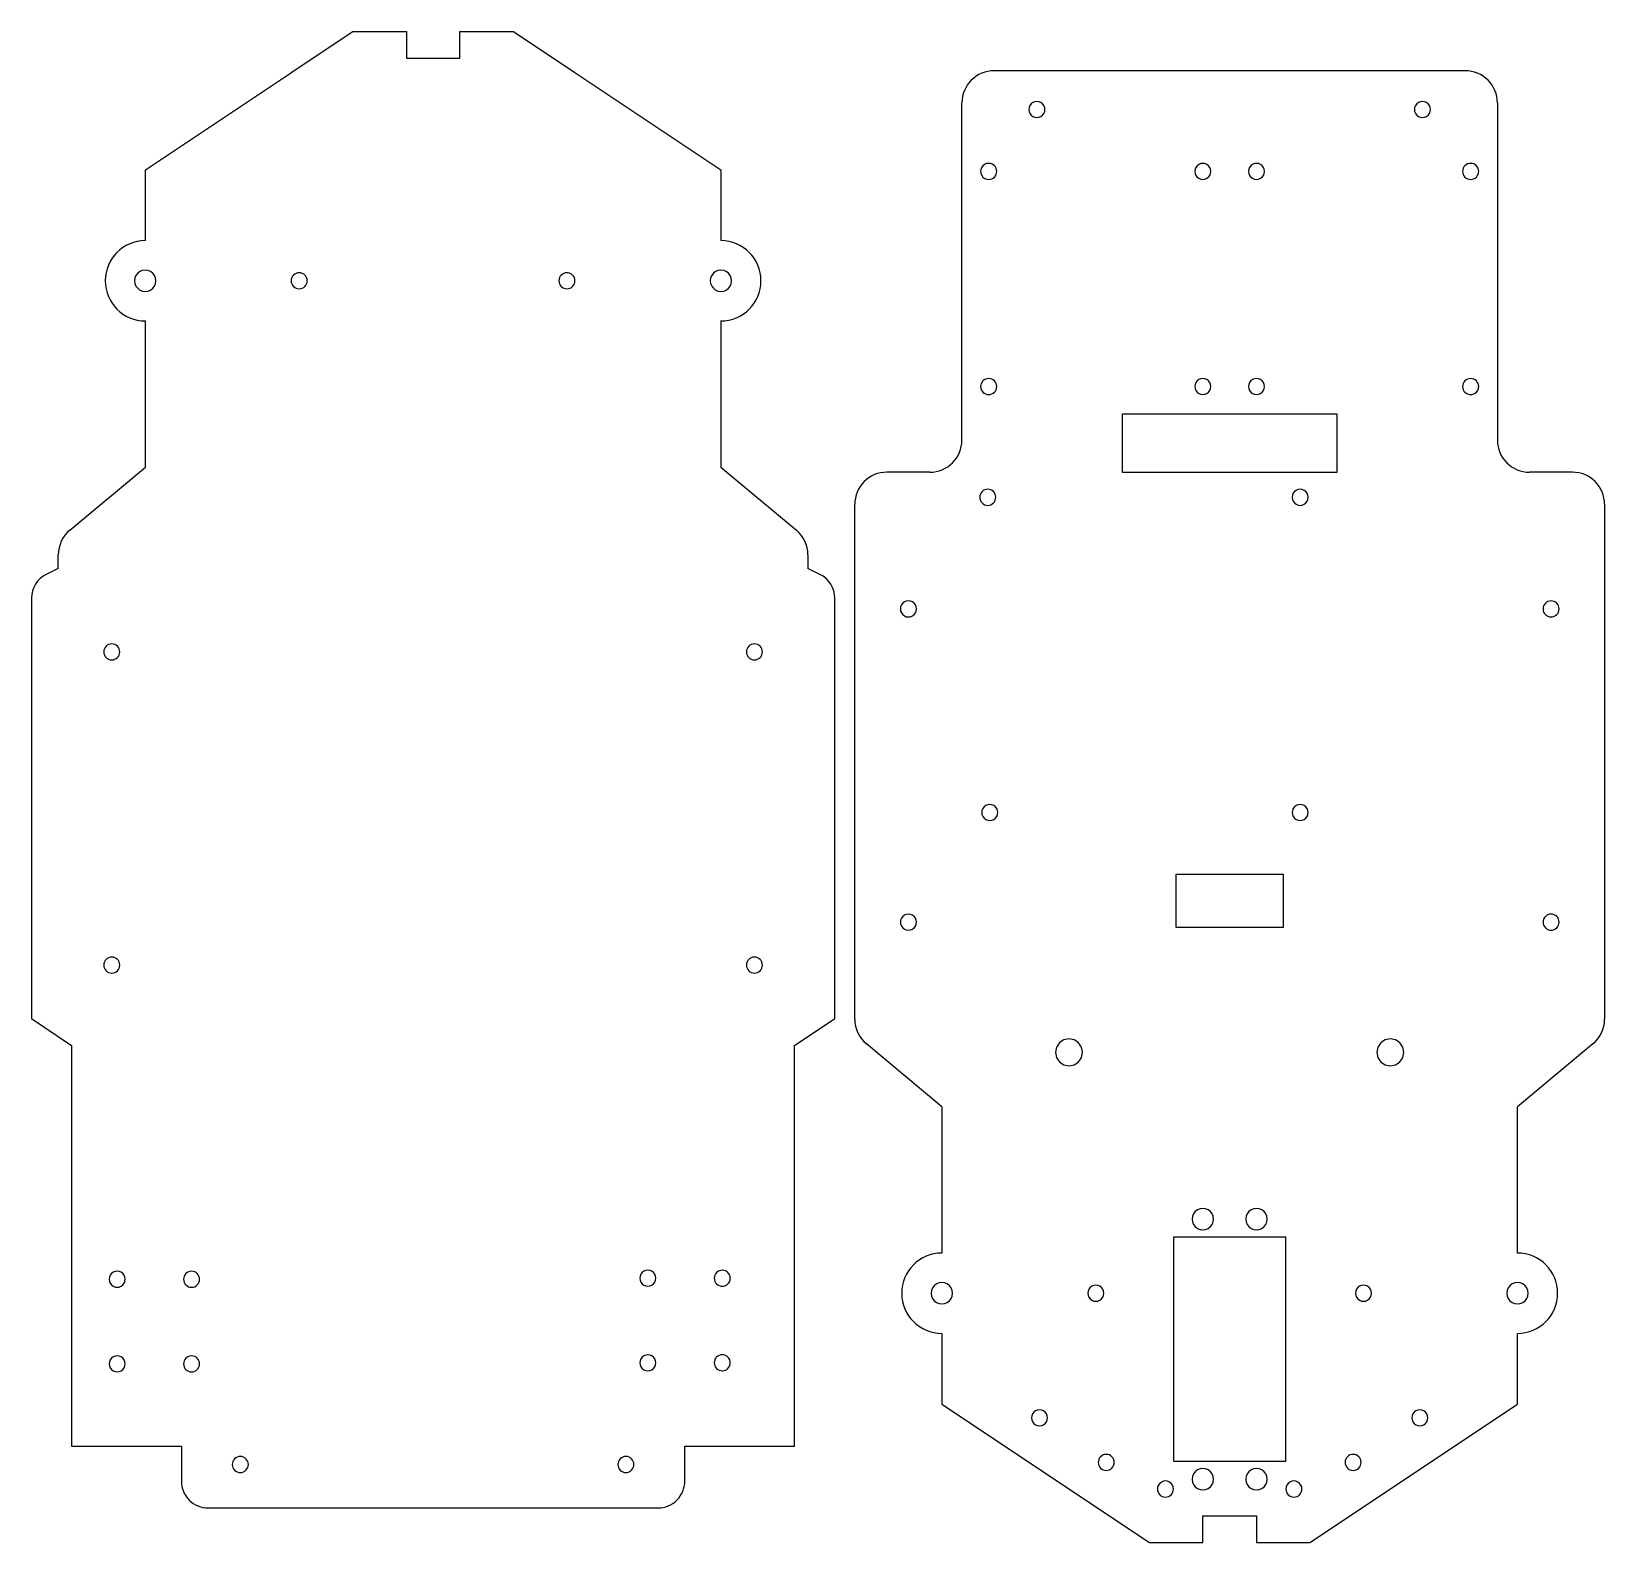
# Model space of a CAD drawing. Header units: millimetres. Extents: x 3 to 297, y 9 to 291.
import ezdxf

# ---------------------------------------------------------------- set-up
doc = ezdxf.new("R2010")
doc.units = ezdxf.units.MM
doc.layers.add('Layer_1', color=7, linetype='CONTINUOUS')

msp = doc.modelspace()

# ---------------------------------------------------------------- linework, layer by layer
at = {"layer": 'Layer_1', "color": 7}
for points in [[(24.141636, 251.746133), (24.141636, 264.99301), (51.398713, 283.176477), (51.377281, 283.150019), (62.88344, 290.820809), (72.883434, 290.820809), (72.883434, 285.820984)], [(72.883434, 285.820984), (82.883428, 285.820984), (82.883428, 290.820809), (92.877151, 290.820809)], [(92.877151, 290.820809), (104.343887, 283.176477)], [(104.343887, 283.176477), (131.600964, 264.99301), (131.600964, 251.746133)], [(270.611888, 283.481999), (182.612112, 283.481999)], [(176.612163, 214.481927), (176.612163, 277.48205)], [(276.611837, 277.48205), (276.611837, 214.481927)], [(10.039363, 197.665368), (24.141636, 209.418145), (24.141636, 236.746923)], [(131.600964, 236.746923), (131.600964, 209.418145), (145.703237, 197.665368)], [(206.612012, 219.41349), (246.611988, 219.41349)], [(206.612012, 208.413716), (206.612012, 219.41349)], [(246.611988, 219.41349), (246.611988, 208.413716)], [(170.61195, 208.481979), (162.612018, 208.481979)], [(246.611988, 208.413716), (206.612012, 208.413716)], [(290.611982, 208.481979), (282.61205, 208.481979)], [(156.612069, 106.292351), (156.612069, 202.48203)], [(296.611931, 202.48203), (296.611931, 106.292351)], [(7.880365, 190.513689), (7.880365, 193.056332)], [(147.862235, 193.056332), (147.862235, 190.513689)], [(7.880365, 190.513689), (5.635379, 189.391858)], [(150.107221, 189.391858), (147.862235, 190.513689)], [(2.87128, 184.920405), (2.87128, 106.408045)], [(152.87132, 106.408045), (152.87132, 184.920405)], [(216.612006, 133.413696), (236.611994, 133.413696)], [(216.612006, 123.413782), (216.612006, 133.413696)], [(236.611994, 133.413696), (236.611994, 123.413782)], [(236.611994, 123.413782), (216.612006, 123.413782)], [(2.87128, 106.408045), (10.371414, 101.359802)], [(145.371186, 101.359802), (152.87132, 106.408045)], [(10.371414, 101.359802), (10.371414, 26.511917)], [(145.371186, 26.511917), (145.371186, 101.359802)], [(172.873341, 89.931067), (158.771067, 101.683051)], [(294.452933, 101.683051), (280.350659, 89.931067)], [(172.873341, 89.931067), (172.873341, 62.602819)], [(280.350659, 62.602819), (280.350659, 89.931067)], [(172.873341, 47.602815), (172.873341, 34.355144)], [(280.350659, 34.355144), (280.350659, 47.602815)], [(172.873341, 34.355144), (211.612022, 8.529197)], [(241.611978, 8.529197), (280.350659, 34.355144)], [(10.371414, 26.511917), (30.871305, 26.511917)], [(30.871305, 26.511917), (30.871305, 20.011113)], [(124.871295, 26.511917), (145.371186, 26.511917)], [(124.871295, 20.011113), (124.871295, 26.511917)], [(35.871395, 15.010494), (119.871205, 15.010494)], [(221.612016, 8.529197), (221.612016, 13.529816)], [(221.612016, 13.529816), (231.611984, 13.529816)], [(231.611984, 13.529816), (231.611984, 8.529197)], [(211.612022, 8.529197), (221.612016, 8.529197)], [(231.611984, 8.529197), (241.611978, 8.529197)]]:
    msp.add_lwpolyline(points, dxfattribs=at)
for points in [[(192.121037, 276.237581)], [(264.102961, 276.237581)], [(183.112054, 264.681958)], [(223.112005, 264.681958)], [(233.111992, 264.681958)], [(273.111941, 264.681958)], [(26.123752, 244.245761)], [(54.362337, 244.245761)], [(104.362273, 244.245761)], [(133.618843, 244.245761)], [(183.112054, 224.482008)], [(223.112005, 224.482008)], [(233.111992, 224.482008)], [(273.111941, 224.482008)], [(182.942055, 203.792036)], [(241.271982, 203.792036)], [(168.121067, 182.94022)], [(288.120914, 182.94022)], [(19.371374, 174.920252)], [(139.371221, 174.920252)], [(183.312055, 144.922109)], [(241.271982, 144.922109)], [(168.121067, 124.42828)], [(288.120914, 124.42828)], [(19.371374, 116.408304)], [(139.371221, 116.408304)], [(199.112034, 100.102696)], [(259.11196, 100.102696)], [(223.612004, 68.952736)], [(233.611991, 68.952736)], [(216.112024, 65.602661), (216.112024, 23.703032), (237.111976, 23.703032), (237.111976, 65.602661)], [(20.371374, 57.710565)], [(34.271355, 57.710565)], [(119.471249, 57.910564)], [(133.37123, 57.910564)], [(174.873445, 55.102753)], [(203.11203, 55.102753)], [(253.111967, 55.102753)], [(282.35055, 55.102753)], [(20.371374, 41.910568)], [(34.271355, 41.910568)], [(119.471249, 42.110566)], [(133.37123, 42.110566)], [(192.588137, 31.827053)], [(263.635861, 31.827053)], [(205.068874, 23.506553)], [(251.155122, 23.506553)], [(43.371344, 23.110941)], [(115.371252, 23.110941)], [(216.112013, 18.529641)], [(223.612004, 20.352803)], [(233.611991, 20.352803)], [(240.111983, 18.529641)]]:
    msp.add_lwpolyline(points, close=True, dxfattribs=at)
for points in [[(182.612056, 283.481935), (181.020759, 283.481935), (179.494637, 282.849795), (178.36942, 281.724578)], [(274.85458, 281.724578), (273.729363, 282.849795), (272.203241, 283.481935), (270.611944, 283.481935)], [(178.36942, 281.724578), (177.244202, 280.599361), (176.612062, 279.073239), (176.612062, 277.481941)], [(276.611938, 277.481941), (276.611938, 279.073239), (275.979798, 280.599361), (274.85458, 281.724578)], [(189.871038, 277.536618), (189.406937, 277.268669), (189.121039, 276.773479), (189.121039, 276.237581)], [(189.121039, 276.237581), (189.121039, 275.701683), (189.406937, 275.206493), (189.871038, 274.938544)], [(191.371037, 277.536618), (190.906936, 277.804567), (190.33514, 277.804567), (189.871038, 277.536618)], [(192.121037, 276.237581), (192.121037, 276.773479), (191.835139, 277.268669), (191.371037, 277.536618)], [(191.371037, 274.938544), (191.835139, 275.206493), (192.121037, 275.701683), (192.121037, 276.237581)], [(261.852963, 277.536618), (261.388861, 277.268669), (261.102963, 276.773479), (261.102963, 276.237581)], [(261.102963, 276.237581), (261.102963, 275.701683), (261.388861, 275.206493), (261.852963, 274.938544)], [(263.352962, 277.536618), (262.88886, 277.804567), (262.317064, 277.804567), (261.852963, 277.536618)], [(264.102961, 276.237581), (264.102961, 276.773479), (263.817063, 277.268669), (263.352962, 277.536618)], [(263.352962, 274.938544), (263.817063, 275.206493), (264.102961, 275.701683), (264.102961, 276.237581)], [(189.871038, 274.938544), (190.33514, 274.670595), (190.906936, 274.670595), (191.371037, 274.938544)], [(261.852963, 274.938544), (262.317064, 274.670595), (262.88886, 274.670595), (263.352962, 274.938544)], [(181.612057, 266.181065), (180.783979, 266.181065), (180.112551, 265.510036), (180.112059, 264.681958)], [(180.112059, 264.681958), (180.112551, 263.85388), (180.783979, 263.182851), (181.612057, 263.182851)], [(183.112054, 264.681958), (183.111563, 265.510036), (182.440135, 266.181065), (181.612057, 266.181065)], [(181.612057, 263.182851), (182.440135, 263.182851), (183.111563, 263.85388), (183.112054, 264.681958)], [(220.862007, 265.980995), (220.397906, 265.713046), (220.112008, 265.217856), (220.112008, 264.681958)], [(220.112008, 264.681958), (220.112008, 264.146061), (220.397906, 263.650871), (220.862007, 263.382922)], [(222.362005, 265.980995), (221.897904, 266.248944), (221.326108, 266.248944), (220.862007, 265.980995)], [(223.112005, 264.681958), (223.112005, 265.217856), (222.826106, 265.713046), (222.362005, 265.980995)], [(222.362005, 263.382922), (222.826106, 263.650871), (223.112005, 264.146061), (223.112005, 264.681958)], [(230.861995, 265.980995), (230.397894, 265.713046), (230.111995, 265.217856), (230.111995, 264.681958)], [(230.111995, 264.681958), (230.111995, 264.146061), (230.397894, 263.650871), (230.861995, 263.382922)], [(232.361993, 265.980995), (231.897892, 266.248944), (231.326096, 266.248944), (230.861995, 265.980995)], [(233.111992, 264.681958), (233.111992, 265.217856), (232.826094, 265.713046), (232.361993, 265.980995)], [(232.361993, 263.382922), (232.826094, 263.650871), (233.111992, 264.146061), (233.111992, 264.681958)], [(271.611943, 266.181065), (270.783865, 266.181065), (270.112437, 265.510036), (270.111946, 264.681958)], [(270.111946, 264.681958), (270.112437, 263.85388), (270.783865, 263.182851), (271.611943, 263.182851)], [(273.111941, 264.681958), (273.111449, 265.510036), (272.440021, 266.181065), (271.611943, 266.181065)], [(271.611943, 263.182851), (272.440021, 263.182851), (273.111449, 263.85388), (273.111941, 264.681958)], [(220.862007, 263.382922), (221.326108, 263.114973), (221.897904, 263.114973), (222.362005, 263.382922)], [(230.861995, 263.382922), (231.326096, 263.114973), (231.897892, 263.114973), (232.361993, 263.382922)], [(24.14174, 251.745763), (20.001668, 251.742853), (16.64702, 248.385846), (16.64702, 244.245774)], [(139.09558, 244.245774), (139.09558, 248.385846), (135.740932, 251.742853), (131.60086, 251.745763)], [(16.64702, 244.245774), (16.64702, 240.105702), (20.001668, 236.748695), (24.14174, 236.745785)], [(23.123756, 245.977809), (22.504955, 245.620544), (22.123757, 244.960291), (22.123757, 244.245761)], [(22.123757, 244.245761), (22.123757, 243.53123), (22.504955, 242.870977), (23.123756, 242.513712)], [(25.123753, 245.977809), (24.504952, 246.335074), (23.742557, 246.335074), (23.123756, 245.977809)], [(26.123752, 244.245761), (26.123752, 244.960291), (25.742555, 245.620544), (25.123753, 245.977809)], [(25.123753, 242.513712), (25.742555, 242.870977), (26.123752, 243.53123), (26.123752, 244.245761)], [(52.862339, 245.745759), (52.033912, 245.745759), (51.36234, 245.074187), (51.36234, 244.245761)], [(51.36234, 244.245761), (51.36234, 243.417335), (52.033912, 242.745762), (52.862339, 242.745762)], [(54.362337, 244.245761), (54.362337, 245.074187), (53.690765, 245.745759), (52.862339, 245.745759)], [(52.862339, 242.745762), (53.690765, 242.745762), (54.362337, 243.417335), (54.362337, 244.245761)], [(102.862276, 245.744668), (102.034276, 245.744668), (101.36288, 245.073761), (101.362278, 244.245761)], [(101.362278, 244.245761), (101.36288, 243.417761), (102.034276, 242.746854), (102.862276, 242.746854)], [(104.362273, 244.245761), (104.361671, 245.073761), (103.690276, 245.744668), (102.862276, 245.744668)], [(102.862276, 242.746854), (103.690276, 242.746854), (104.361671, 243.417761), (104.362273, 244.245761)], [(130.618847, 245.977809), (130.000045, 245.620544), (129.618848, 244.960291), (129.618848, 244.245761)], [(129.618848, 244.245761), (129.618848, 243.53123), (130.000045, 242.870977), (130.618847, 242.513712)], [(132.618844, 245.977809), (132.000043, 246.335074), (131.237648, 246.335074), (130.618847, 245.977809)], [(131.60086, 236.745785), (135.740932, 236.748695), (139.09558, 240.105702), (139.09558, 244.245774)], [(133.618843, 244.245761), (133.618843, 244.960291), (133.237645, 245.620544), (132.618844, 245.977809)], [(132.618844, 242.513712), (133.237645, 242.870977), (133.618843, 243.53123), (133.618843, 244.245761)], [(23.123756, 242.513712), (23.742557, 242.156447), (24.504952, 242.156447), (25.123753, 242.513712)], [(130.618847, 242.513712), (131.237648, 242.156447), (132.000043, 242.156447), (132.618844, 242.513712)], [(181.612057, 225.981115), (180.783979, 225.981115), (180.112551, 225.310086), (180.112059, 224.482008)], [(180.112059, 224.482008), (180.112551, 223.65393), (180.783979, 222.982901), (181.612057, 222.982901)], [(183.112054, 224.482008), (183.111563, 225.310086), (182.440135, 225.981115), (181.612057, 225.981115)], [(181.612057, 222.982901), (182.440135, 222.982901), (183.111563, 223.65393), (183.112054, 224.482008)], [(220.862007, 225.781045), (220.397906, 225.513096), (220.112008, 225.017906), (220.112008, 224.482008)], [(220.112008, 224.482008), (220.112008, 223.946111), (220.397906, 223.450921), (220.862007, 223.182972)], [(222.362005, 225.781045), (221.897904, 226.048994), (221.326108, 226.048994), (220.862007, 225.781045)], [(223.112005, 224.482008), (223.112005, 225.017906), (222.826106, 225.513096), (222.362005, 225.781045)], [(222.362005, 223.182972), (222.826106, 223.450921), (223.112005, 223.946111), (223.112005, 224.482008)], [(230.861995, 225.781045), (230.397894, 225.513096), (230.111995, 225.017906), (230.111995, 224.482008)], [(230.111995, 224.482008), (230.111995, 223.946111), (230.397894, 223.450921), (230.861995, 223.182972)], [(232.361993, 225.781045), (231.897892, 226.048994), (231.326096, 226.048994), (230.861995, 225.781045)], [(233.111992, 224.482008), (233.111992, 225.017906), (232.826094, 225.513096), (232.361993, 225.781045)], [(232.361993, 223.182972), (232.826094, 223.450921), (233.111992, 223.946111), (233.111992, 224.482008)], [(271.611943, 225.981115), (270.783865, 225.981115), (270.112437, 225.310086), (270.111946, 224.482008)], [(270.111946, 224.482008), (270.112437, 223.65393), (270.783865, 222.982901), (271.611943, 222.982901)], [(273.111941, 224.482008), (273.111449, 225.310086), (272.440021, 225.981115), (271.611943, 225.981115)], [(271.611943, 222.982901), (272.440021, 222.982901), (273.111449, 223.65393), (273.111941, 224.482008)], [(220.862007, 223.182972), (221.326108, 222.915023), (221.897904, 222.915023), (222.362005, 223.182972)], [(230.861995, 223.182972), (231.326096, 222.915023), (231.897892, 222.915023), (232.361993, 223.182972)], [(170.612071, 208.482029), (173.925775, 208.48203), (176.612062, 211.168317), (176.612062, 214.48202)], [(276.611938, 214.48202), (276.611938, 211.168317), (279.298225, 208.48203), (282.611929, 208.482029)], [(158.369445, 206.724672), (157.244228, 205.599455), (156.612088, 204.073332), (156.612088, 202.482035)], [(162.612082, 208.482029), (161.020784, 208.482029), (159.494662, 207.849889), (158.369445, 206.724672)], [(294.854555, 206.724672), (293.729338, 207.849889), (292.203216, 208.482029), (290.611918, 208.482029)], [(296.611912, 202.482035), (296.611912, 204.073332), (295.979772, 205.599455), (294.854555, 206.724672)], [(181.442057, 205.291143), (180.613979, 205.291143), (179.942551, 204.620114), (179.942059, 203.792036)], [(179.942059, 203.792036), (179.942551, 202.963958), (180.613979, 202.292929), (181.442057, 202.292929)], [(182.942055, 203.792036), (182.941563, 204.620114), (182.270135, 205.291143), (181.442057, 205.291143)], [(181.442057, 202.292929), (182.270135, 202.292929), (182.941563, 202.963958), (182.942055, 203.792036)], [(239.021984, 205.091072), (238.557883, 204.823123), (238.271985, 204.327934), (238.271985, 203.792036)], [(238.271985, 203.792036), (238.271985, 203.256138), (238.557883, 202.760948), (239.021984, 202.492999)], [(240.521982, 205.091072), (240.057881, 205.359021), (239.486085, 205.359021), (239.021984, 205.091072)], [(241.271982, 203.792036), (241.271982, 204.327934), (240.986083, 204.823123), (240.521982, 205.091072)], [(240.521982, 202.492999), (240.986083, 202.760948), (241.271982, 203.256138), (241.271982, 203.792036)], [(239.021984, 202.492999), (239.486085, 202.22505), (240.057881, 202.22505), (240.521982, 202.492999)], [(10.039273, 197.665447), (8.671317, 196.525485), (7.88038, 194.836799), (7.880381, 193.05612)], [(147.862219, 193.05612), (147.86222, 194.836799), (147.071283, 196.525485), (145.703327, 197.665447)], [(5.635323, 189.39236), (3.941401, 188.5454), (2.87139, 186.814081), (2.871394, 184.92022)], [(152.871206, 184.92022), (152.87121, 186.814081), (151.801199, 188.5454), (150.107277, 189.39236)], [(165.871069, 184.239258), (165.406968, 183.971309), (165.121069, 183.476119), (165.121069, 182.94022)], [(165.121069, 182.94022), (165.121069, 182.404322), (165.406968, 181.909132), (165.871069, 181.641183)], [(167.371068, 184.239258), (166.906967, 184.507207), (166.33517, 184.507207), (165.871069, 184.239258)], [(168.121067, 182.94022), (168.121067, 183.476119), (167.835169, 183.971309), (167.371068, 184.239258)], [(167.371068, 181.641183), (167.835169, 181.909132), (168.121067, 182.404322), (168.121067, 182.94022)], [(286.620917, 184.439127), (285.792917, 184.439127), (285.121521, 183.76822), (285.120919, 182.94022)], [(285.120919, 182.94022), (285.121521, 182.112221), (285.792917, 181.441313), (286.620917, 181.441313)], [(288.120914, 182.94022), (288.120312, 183.76822), (287.448917, 184.439127), (286.620917, 184.439127)], [(286.620917, 181.441313), (287.448917, 181.441313), (288.120312, 182.112221), (288.120914, 182.94022)], [(165.871069, 181.641183), (166.33517, 181.373234), (166.906967, 181.373234), (167.371068, 181.641183)], [(17.871377, 176.419159), (17.043377, 176.419159), (16.371981, 175.748252), (16.371379, 174.920252)], [(19.371374, 174.920252), (19.370772, 175.748252), (18.699377, 176.419159), (17.871377, 176.419159)], [(137.871223, 176.419159), (137.043223, 176.419159), (136.371828, 175.748252), (136.371226, 174.920252)], [(139.371221, 174.920252), (139.370619, 175.748252), (138.699223, 176.419159), (137.871223, 176.419159)], [(16.371379, 174.920252), (16.371981, 174.092252), (17.043377, 173.421345), (17.871377, 173.421345)], [(17.871377, 173.421345), (18.699377, 173.421345), (19.370772, 174.092252), (19.371374, 174.920252)], [(136.371226, 174.920252), (136.371828, 174.092252), (137.043223, 173.421345), (137.871223, 173.421345)], [(137.871223, 173.421345), (138.699223, 173.421345), (139.370619, 174.092252), (139.371221, 174.920252)], [(181.062057, 146.221147), (180.597955, 145.953198), (180.312057, 145.458007), (180.312057, 144.922109)], [(180.312057, 144.922109), (180.312057, 144.386211), (180.597955, 143.891021), (181.062057, 143.623072)], [(182.562056, 146.221147), (182.097955, 146.489096), (181.526158, 146.489096), (181.062057, 146.221147)], [(183.312055, 144.922109), (183.312055, 145.458007), (183.026157, 145.953198), (182.562056, 146.221147)], [(182.562056, 143.623072), (183.026157, 143.891021), (183.312055, 144.386211), (183.312055, 144.922109)], [(239.021984, 146.221146), (238.557883, 145.953197), (238.271985, 145.458007), (238.271985, 144.922109)], [(238.271985, 144.922109), (238.271985, 144.386212), (238.557883, 143.891022), (239.021984, 143.623073)], [(240.521982, 146.221146), (240.057881, 146.489095), (239.486085, 146.489095), (239.021984, 146.221146)], [(241.271982, 144.922109), (241.271982, 145.458007), (240.986083, 145.953197), (240.521982, 146.221146)], [(240.521982, 143.623073), (240.986083, 143.891022), (241.271982, 144.386212), (241.271982, 144.922109)], [(181.062057, 143.623072), (181.526158, 143.355123), (182.097955, 143.355123), (182.562056, 143.623072)], [(239.021984, 143.623073), (239.486085, 143.355124), (240.057881, 143.355124), (240.521982, 143.623073)], [(165.871069, 125.727317), (165.406968, 125.459368), (165.121069, 124.964178), (165.121069, 124.42828)], [(165.121069, 124.42828), (165.121069, 123.892382), (165.406968, 123.397192), (165.871069, 123.129243)], [(167.371068, 125.727317), (166.906967, 125.995266), (166.33517, 125.995266), (165.871069, 125.727317)], [(168.121067, 124.42828), (168.121067, 124.964178), (167.835169, 125.459368), (167.371068, 125.727317)], [(167.371068, 123.129243), (167.835169, 123.397192), (168.121067, 123.892382), (168.121067, 124.42828)], [(286.620917, 125.927187), (285.792917, 125.927187), (285.121521, 125.25628), (285.120919, 124.42828)], [(285.120919, 124.42828), (285.121521, 123.60028), (285.792917, 122.929373), (286.620917, 122.929373)], [(288.120914, 124.42828), (288.120312, 125.25628), (287.448917, 125.927187), (286.620917, 125.927187)], [(286.620917, 122.929373), (287.448917, 122.929373), (288.120312, 123.60028), (288.120914, 124.42828)], [(165.871069, 123.129243), (166.33517, 122.861294), (166.906967, 122.861294), (167.371068, 123.129243)], [(17.871377, 117.907211), (17.043377, 117.907211), (16.371981, 117.236304), (16.371379, 116.408304)], [(19.371374, 116.408304), (19.370772, 117.236304), (18.699377, 117.907211), (17.871377, 117.907211)], [(137.871223, 117.907211), (137.043223, 117.907211), (136.371828, 117.236304), (136.371226, 116.408304)], [(139.371221, 116.408304), (139.370619, 117.236304), (138.699223, 117.907211), (137.871223, 117.907211)], [(16.371379, 116.408304), (16.371981, 115.580304), (17.043377, 114.909397), (17.871377, 114.909397)], [(17.871377, 114.909397), (18.699377, 114.909397), (19.370772, 115.580304), (19.371374, 116.408304)], [(136.371226, 116.408304), (136.371828, 115.580304), (137.043223, 114.909397), (137.871223, 114.909397)], [(137.871223, 114.909397), (138.699223, 114.909397), (139.370619, 115.580304), (139.371221, 116.408304)], [(156.612088, 106.292407), (156.612088, 104.51173), (157.403025, 102.823046), (158.770979, 101.683085)], [(294.453021, 101.683085), (295.820975, 102.823046), (296.611912, 104.51173), (296.611912, 106.292407)], [(195.362038, 102.267757), (194.588537, 101.821176), (194.11204, 100.995859), (194.11204, 100.102696)], [(194.11204, 100.102696), (194.11204, 99.209533), (194.588537, 98.384217), (195.362038, 97.937635)], [(197.862036, 102.267757), (197.088534, 102.714339), (196.13554, 102.714339), (195.362038, 102.267757)], [(199.112034, 100.102696), (199.112034, 100.995859), (198.635537, 101.821176), (197.862036, 102.267757)], [(197.862036, 97.937635), (198.635537, 98.384217), (199.112034, 99.209533), (199.112034, 100.102696)], [(255.361964, 102.267757), (254.588463, 101.821176), (254.111966, 100.995859), (254.111966, 100.102696)], [(254.111966, 100.102696), (254.111966, 99.209533), (254.588463, 98.384217), (255.361964, 97.937635)], [(257.861962, 102.267757), (257.08846, 102.714339), (256.135466, 102.714339), (255.361964, 102.267757)], [(259.11196, 100.102696), (259.11196, 100.995859), (258.635463, 101.821176), (257.861962, 102.267757)], [(257.861962, 97.937635), (258.635463, 98.384217), (259.11196, 99.209533), (259.11196, 100.102696)], [(195.362038, 97.937635), (196.13554, 97.491054), (197.088534, 97.491054), (197.862036, 97.937635)], [(255.361964, 97.937635), (256.135466, 97.491054), (257.08846, 97.491054), (257.861962, 97.937635)], [(220.612008, 70.684785), (219.993206, 70.32752), (219.612009, 69.667267), (219.612009, 68.952736)], [(222.612005, 70.684785), (221.993204, 71.04205), (221.230809, 71.04205), (220.612008, 70.684785)], [(223.612004, 68.952736), (223.612004, 69.667267), (223.230806, 70.32752), (222.612005, 70.684785)], [(230.611995, 70.684785), (229.993194, 70.32752), (229.611996, 69.667267), (229.611996, 68.952736)], [(232.611992, 70.684785), (231.993191, 71.04205), (231.230796, 71.04205), (230.611995, 70.684785)], [(233.611991, 68.952736), (233.611991, 69.667267), (233.230794, 70.32752), (232.611992, 70.684785)], [(219.612009, 68.952736), (219.612009, 68.238206), (219.993206, 67.577953), (220.612008, 67.220688)], [(222.612005, 67.220688), (223.230806, 67.577953), (223.612004, 68.238206), (223.612004, 68.952736)], [(229.611996, 68.952736), (229.611996, 68.238206), (229.993194, 67.577953), (230.611995, 67.220688)], [(232.611992, 67.220688), (233.230794, 67.577953), (233.611991, 68.238206), (233.611991, 68.952736)], [(220.612008, 67.220688), (221.230809, 66.863423), (221.993204, 66.863423), (222.612005, 67.220688)], [(230.611995, 67.220688), (231.230796, 66.863423), (231.993191, 66.863423), (232.611992, 67.220688)], [(172.873446, 62.602744), (168.731316, 62.602744), (165.373456, 59.244884), (165.373456, 55.102753)], [(287.850544, 55.102753), (287.850544, 59.244884), (284.492684, 62.602744), (280.350554, 62.602744)], [(18.121375, 59.009603), (17.657274, 58.741654), (17.371376, 58.246463), (17.371376, 57.710565)], [(19.621374, 59.009603), (19.157273, 59.277552), (18.585476, 59.277552), (18.121375, 59.009603)], [(20.371374, 57.710565), (20.371374, 58.246463), (20.085475, 58.741654), (19.621374, 59.009603)], [(32.771358, 59.209672), (31.943279, 59.209672), (31.271852, 58.538643), (31.27136, 57.710565)], [(34.271355, 57.710565), (34.270864, 58.538643), (33.599436, 59.209672), (32.771358, 59.209672)], [(117.22125, 59.209601), (116.757149, 58.941652), (116.47125, 58.446462), (116.47125, 57.910564)], [(118.721249, 59.209601), (118.257148, 59.47755), (117.685351, 59.47755), (117.22125, 59.209601)], [(119.471249, 57.910564), (119.471249, 58.446462), (119.18535, 58.941652), (118.721249, 59.209601)], [(131.871232, 59.409471), (131.043232, 59.409471), (130.371837, 58.738563), (130.371235, 57.910564)], [(133.37123, 57.910564), (133.370628, 58.738563), (132.699232, 59.409471), (131.871232, 59.409471)], [(17.371376, 57.710565), (17.371376, 57.174667), (17.657274, 56.679477), (18.121375, 56.411528)], [(18.121375, 56.411528), (18.585476, 56.143579), (19.157273, 56.143579), (19.621374, 56.411528)], [(19.621374, 56.411528), (20.085475, 56.679477), (20.371374, 57.174667), (20.371374, 57.710565)], [(31.27136, 57.710565), (31.271852, 56.882487), (31.943279, 56.211458), (32.771358, 56.211458)], [(32.771358, 56.211458), (33.599436, 56.211458), (34.270864, 56.882487), (34.271355, 57.710565)], [(116.47125, 57.910564), (116.47125, 57.374666), (116.757149, 56.879475), (117.22125, 56.611526)], [(117.22125, 56.611526), (117.685351, 56.343577), (118.257148, 56.343577), (118.721249, 56.611526)], [(118.721249, 56.611526), (119.18535, 56.879475), (119.471249, 57.374666), (119.471249, 57.910564)], [(130.371235, 57.910564), (130.371837, 57.082564), (131.043232, 56.411657), (131.871232, 56.411657)], [(131.871232, 56.411657), (132.699232, 56.411657), (133.370628, 57.082564), (133.37123, 57.910564)], [(171.873449, 56.834802), (171.254648, 56.477536), (170.87345, 55.817283), (170.87345, 55.102753)], [(173.873446, 56.834802), (173.254645, 57.192067), (172.49225, 57.192067), (171.873449, 56.834802)], [(174.873445, 55.102753), (174.873445, 55.817283), (174.492248, 56.477536), (173.873446, 56.834802)], [(200.862032, 56.401789), (200.397931, 56.133841), (200.112033, 55.638651), (200.112033, 55.102753)], [(202.362031, 56.401789), (201.897929, 56.669738), (201.326133, 56.669738), (200.862032, 56.401789)], [(203.11203, 55.102753), (203.11203, 55.638651), (202.826132, 56.133841), (202.362031, 56.401789)], [(250.861969, 56.401789), (250.397868, 56.133841), (250.11197, 55.638651), (250.11197, 55.102753)], [(252.361968, 56.401789), (251.897867, 56.669738), (251.326071, 56.669738), (250.861969, 56.401789)], [(253.111967, 55.102753), (253.111967, 55.638651), (252.826069, 56.133841), (252.361968, 56.401789)], [(279.350554, 56.834802), (278.731752, 56.477536), (278.350555, 55.817283), (278.350555, 55.102753)], [(281.350551, 56.834802), (280.73175, 57.192067), (279.969355, 57.192067), (279.350554, 56.834802)], [(282.35055, 55.102753), (282.35055, 55.817283), (281.969352, 56.477536), (281.350551, 56.834802)], [(165.373456, 55.102753), (165.373456, 50.960622), (168.731316, 47.602762), (172.873446, 47.602762)], [(170.87345, 55.102753), (170.87345, 54.388223), (171.254648, 53.72797), (171.873449, 53.370704)], [(171.873449, 53.370704), (172.49225, 53.013439), (173.254645, 53.013439), (173.873446, 53.370704)], [(173.873446, 53.370704), (174.492248, 53.72797), (174.873445, 54.388223), (174.873445, 55.102753)], [(200.112033, 55.102753), (200.112033, 54.566855), (200.397931, 54.071665), (200.862032, 53.803717)], [(200.862032, 53.803717), (201.326133, 53.535768), (201.897929, 53.535768), (202.362031, 53.803717)], [(202.362031, 53.803717), (202.826132, 54.071665), (203.11203, 54.566855), (203.11203, 55.102753)], [(250.11197, 55.102753), (250.11197, 54.566855), (250.397868, 54.071665), (250.861969, 53.803717)], [(250.861969, 53.803717), (251.326071, 53.535768), (251.897867, 53.535768), (252.361968, 53.803717)], [(252.361968, 53.803717), (252.826069, 54.071665), (253.111967, 54.566855), (253.111967, 55.102753)], [(278.350555, 55.102753), (278.350555, 54.388223), (278.731752, 53.72797), (279.350554, 53.370704)], [(279.350554, 53.370704), (279.969355, 53.013439), (280.73175, 53.013439), (281.350551, 53.370704)], [(280.350554, 47.602762), (284.492684, 47.602762), (287.850544, 50.960622), (287.850544, 55.102753)], [(281.350551, 53.370704), (281.969352, 53.72797), (282.35055, 54.388223), (282.35055, 55.102753)], [(18.121375, 43.209605), (17.657274, 42.941656), (17.371376, 42.446466), (17.371376, 41.910568)], [(17.371376, 41.910568), (17.371376, 41.37467), (17.657274, 40.87948), (18.121375, 40.611531)], [(19.621374, 43.209605), (19.157273, 43.477555), (18.585476, 43.477555), (18.121375, 43.209605)], [(20.371374, 41.910568), (20.371374, 42.446466), (20.085475, 42.941656), (19.621374, 43.209605)], [(19.621374, 40.611531), (20.085475, 40.87948), (20.371374, 41.37467), (20.371374, 41.910568)], [(32.771358, 43.409675), (31.943279, 43.409675), (31.271852, 42.738646), (31.27136, 41.910568)], [(31.27136, 41.910568), (31.271852, 41.08249), (31.943279, 40.411461), (32.771358, 40.411461)], [(34.271355, 41.910568), (34.270864, 42.738646), (33.599436, 43.409675), (32.771358, 43.409675)], [(32.771358, 40.411461), (33.599436, 40.411461), (34.270864, 41.08249), (34.271355, 41.910568)], [(117.22125, 43.409604), (116.757149, 43.141655), (116.47125, 42.646465), (116.47125, 42.110566)], [(116.47125, 42.110566), (116.47125, 41.574668), (116.757149, 41.079478), (117.22125, 40.811529)], [(118.721249, 43.409604), (118.257148, 43.677553), (117.685351, 43.677553), (117.22125, 43.409604)], [(119.471249, 42.110566), (119.471249, 42.646465), (119.18535, 43.141655), (118.721249, 43.409604)], [(118.721249, 40.811529), (119.18535, 41.079478), (119.471249, 41.574668), (119.471249, 42.110566)], [(131.871232, 43.609473), (131.043232, 43.609473), (130.371837, 42.938566), (130.371235, 42.110566)], [(130.371235, 42.110566), (130.371837, 41.282567), (131.043232, 40.611659), (131.871232, 40.611659)], [(133.37123, 42.110566), (133.370628, 42.938566), (132.699232, 43.609473), (131.871232, 43.609473)], [(131.871232, 40.611659), (132.699232, 40.611659), (133.370628, 41.282567), (133.37123, 42.110566)], [(18.121375, 40.611531), (18.585476, 40.343582), (19.157273, 40.343582), (19.621374, 40.611531)], [(117.22125, 40.811529), (117.685351, 40.54358), (118.257148, 40.54358), (118.721249, 40.811529)], [(190.338138, 33.12609), (189.874037, 32.858141), (189.588139, 32.362951), (189.588139, 31.827053)], [(191.838137, 33.12609), (191.374036, 33.394039), (190.80224, 33.394039), (190.338138, 33.12609)], [(192.588137, 31.827053), (192.588137, 32.362951), (192.302239, 32.858141), (191.838137, 33.12609)], [(261.385863, 33.12609), (260.921761, 32.858141), (260.635863, 32.362951), (260.635863, 31.827053)], [(262.885862, 33.12609), (262.42176, 33.394039), (261.849964, 33.394039), (261.385863, 33.12609)], [(263.635861, 31.827053), (263.635861, 32.362951), (263.349963, 32.858141), (262.885862, 33.12609)], [(189.588139, 31.827053), (189.588139, 31.291155), (189.874037, 30.795965), (190.338138, 30.528016)], [(190.338138, 30.528016), (190.80224, 30.260067), (191.374036, 30.260067), (191.838137, 30.528016)], [(191.838137, 30.528016), (192.302239, 30.795965), (192.588137, 31.291155), (192.588137, 31.827053)], [(260.635863, 31.827053), (260.635863, 31.291155), (260.921761, 30.795965), (261.385863, 30.528016)], [(261.385863, 30.528016), (261.849964, 30.260067), (262.42176, 30.260067), (262.885862, 30.528016)], [(262.885862, 30.528016), (263.349963, 30.795965), (263.635861, 31.291155), (263.635861, 31.827053)], [(41.871346, 24.610048), (41.043268, 24.610048), (40.37184, 23.939019), (40.371348, 23.110941)], [(43.371344, 23.110941), (43.370852, 23.939019), (42.699424, 24.610048), (41.871346, 24.610048)], [(113.871254, 24.610048), (113.043176, 24.610048), (112.371748, 23.939019), (112.371256, 23.110941)], [(115.371252, 23.110941), (115.37076, 23.939019), (114.699332, 24.610048), (113.871254, 24.610048)], [(203.568876, 25.006551), (202.74045, 25.006551), (202.068878, 24.334979), (202.068878, 23.506553)], [(202.068878, 23.506553), (202.068878, 22.678127), (202.74045, 22.006555), (203.568876, 22.006555)], [(205.068874, 23.506553), (205.068874, 24.334979), (204.397302, 25.006551), (203.568876, 25.006551)], [(203.568876, 22.006555), (204.397302, 22.006555), (205.068874, 22.678127), (205.068874, 23.506553)], [(249.655124, 25.006551), (248.826698, 25.006551), (248.155126, 24.334979), (248.155126, 23.506553)], [(248.155126, 23.506553), (248.155126, 22.678127), (248.826698, 22.006555), (249.655124, 22.006555)], [(251.155122, 23.506553), (251.155122, 24.334979), (250.48355, 25.006551), (249.655124, 25.006551)], [(249.655124, 22.006555), (250.48355, 22.006555), (251.155122, 22.678127), (251.155122, 23.506553)], [(40.371348, 23.110941), (40.37184, 22.282863), (41.043268, 21.611834), (41.871346, 21.611834)], [(41.871346, 21.611834), (42.699424, 21.611834), (43.370852, 22.282863), (43.371344, 23.110941)], [(112.371256, 23.110941), (112.371748, 22.282863), (113.043176, 21.611834), (113.871254, 21.611834)], [(113.871254, 21.611834), (114.699332, 21.611834), (115.37076, 22.282863), (115.371252, 23.110941)], [(220.612008, 22.084851), (219.993206, 21.727586), (219.612009, 21.067333), (219.612009, 20.352803)], [(222.612005, 22.084851), (221.993204, 22.442117), (221.230809, 22.442117), (220.612008, 22.084851)], [(223.612004, 20.352803), (223.612004, 21.067333), (223.230806, 21.727586), (222.612005, 22.084851)], [(230.611995, 22.084851), (229.993194, 21.727586), (229.611996, 21.067333), (229.611996, 20.352803)], [(232.611992, 22.084851), (231.993191, 22.442117), (231.230796, 22.442117), (230.611995, 22.084851)], [(233.611991, 20.352803), (233.611991, 21.067333), (233.230794, 21.727586), (232.611992, 22.084851)], [(30.871361, 20.01061), (30.871356, 18.684527), (31.398138, 17.412755), (32.335818, 16.475071)], [(123.406782, 16.475071), (124.344462, 17.412755), (124.871244, 18.684527), (124.871239, 20.01061)], [(213.862016, 19.828677), (213.397915, 19.560728), (213.112017, 19.065538), (213.112017, 18.529641)], [(213.112017, 18.529641), (213.112017, 17.701215), (213.783589, 17.029643), (214.612015, 17.029643)], [(215.362014, 19.828677), (214.897913, 20.096626), (214.326117, 20.096626), (213.862016, 19.828677)], [(214.612015, 17.029643), (215.440441, 17.029643), (216.112013, 17.701215), (216.112013, 18.529641)], [(216.112013, 18.529641), (216.112013, 19.065538), (215.826115, 19.560728), (215.362014, 19.828677)], [(219.612009, 20.352803), (219.612009, 19.638273), (219.993206, 18.978019), (220.612008, 18.620754)], [(220.612008, 18.620754), (221.230809, 18.263489), (221.993204, 18.263489), (222.612005, 18.620754)], [(222.612005, 18.620754), (223.230806, 18.978019), (223.612004, 19.638273), (223.612004, 20.352803)], [(229.611996, 20.352803), (229.611996, 19.638273), (229.993194, 18.978019), (230.611995, 18.620754)], [(230.611995, 18.620754), (231.230796, 18.263489), (231.993191, 18.263489), (232.611992, 18.620754)], [(232.611992, 18.620754), (233.230794, 18.978019), (233.611991, 19.638273), (233.611991, 20.352803)], [(237.861986, 19.828677), (237.397885, 19.560728), (237.111987, 19.065538), (237.111987, 18.529641)], [(237.111987, 18.529641), (237.111987, 17.701215), (237.783559, 17.029643), (238.611985, 17.029643)], [(239.361984, 19.828677), (238.897883, 20.096626), (238.326087, 20.096626), (237.861986, 19.828677)], [(238.611985, 17.029643), (239.440411, 17.029643), (240.111983, 17.701215), (240.111983, 18.529641)], [(240.111983, 18.529641), (240.111983, 19.065538), (239.826085, 19.560728), (239.361984, 19.828677)], [(32.335818, 16.475071), (33.273499, 15.537386), (34.545269, 15.0106), (35.871352, 15.0106)], [(119.871248, 15.0106), (121.197331, 15.0106), (122.469101, 15.537386), (123.406782, 16.475071)]]:
    msp.add_open_spline(points, degree=3, dxfattribs=at)

doc.saveas('drawing.dxf')
